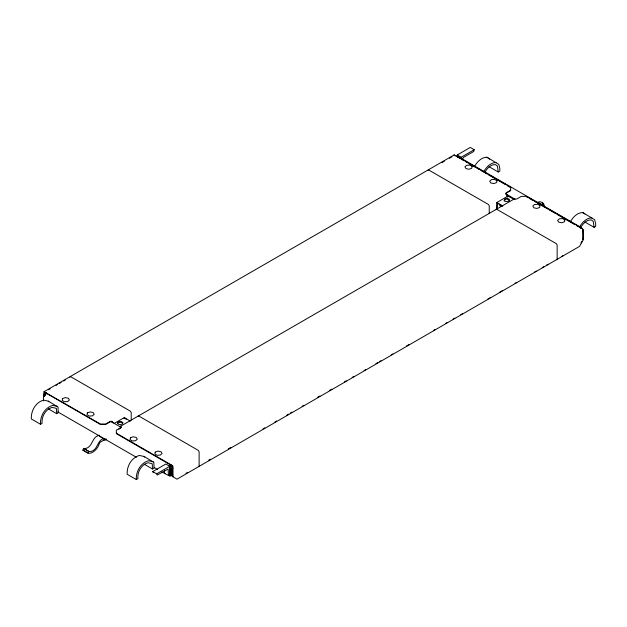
<?xml version="1.0" encoding="UTF-8"?>
<svg xmlns="http://www.w3.org/2000/svg" width="627" height="627" viewBox="0 0 627 627"><rect width="100%" height="100%" fill="white"/><g stroke="black" fill="none" stroke-linecap="round" stroke-linejoin="round"><path stroke-width="0.94" d="M497.07 209.026L497.336 203.14L502.298 206.009M46.124 392.878L44.525 395.809L43.467 396.625M504.218 201.134L504.484 199.174L506.491 198.445L508.724 198.9L509.508 200.185L508.246 201.345L505.895 201.494L504.218 200.53M169.815 468.855L170.035 476.261L161.75 471.927M462.475 159.195L463.518 157.385L473.706 151.507L474.224 149.696L470.305 147.439L457.255 154.971L457.255 156.781M45.81 394.744L45.81 393.348L44.251 396.052M505.997 194.072A1.85 1.066 0 0 1 506.475 193.038L510.652 190.632L510.652 187.16L454.238 154.877L44 391.726L43.757 394.908M69.856 377.125L70.639 376.67L130.44 411.202L131.223 412.558L131.223 420.161M123.919 418.131L124.702 417.676L130.197 421.132M119.741 426.721L514.571 198.767A1.85 1.066 0 0 0 517.181 198.767L521.358 196.361L526.578 196.361L582.459 228.62L583.243 229.976L583.243 239.929L579.513 246.395L176.963 479.185L172.621 476.551L172.229 465.924L116.348 433.657L116.348 430.193L120.525 427.779A1.85 1.066 0 0 0 120.525 426.266L119.992 426.25M137.752 416.328L138.536 415.873L198.336 450.398L199.12 451.753L199.12 466.018L198.336 466.464M427.88 170.419L428.664 169.972L488.464 204.496L489.248 205.852L489.248 213.454M453.987 155.355L454.238 154.877M508.278 195.89L496.803 202.521L496.803 209.481M495.777 209.622L496.56 209.167L556.361 243.691L557.144 245.047L557.144 259.312L556.361 259.766M513.787 199.221L514.038 198.751M580.986 242.939L581.919 241.317M105.798 438.963L99.952 442.341L97.875 446.973A10.894 6.294 -60 0 1 88.054 453.125L82.835 450.108L83.806 448.501L86.338 448.344C92.906 446.103 91.926 436.988 98.941 435.381M44.251 396.17L45.136 395.496M474.631 166.21C477.319 161.813 481.387 157.181 486.96 157.236L498.826 164.415L499.813 168.389L499.813 171.108L498.246 172.01L489.107 166.735M483.77 171.484C486.458 167.095 490.526 162.456 496.098 162.511M484.773 172.3C487.054 168.514 490.557 164.384 495.385 164.572L497.391 166.006L498.246 172.01M570.468 221.543C573.149 217.146 577.216 212.506 582.796 212.569L594.662 219.74L595.65 223.721L595.65 226.433L594.082 227.342L584.944 222.06M579.176 227.483C581.95 222.875 586.057 217.788 591.935 217.843M580.61 227.632C582.891 223.847 586.386 219.709 591.214 219.897L593.228 221.331L594.082 227.342M172.801 468.063L171.916 469.756L171.916 475.869L172.699 476.324M582.749 239.608L583.533 238.252L583.533 231.112L582.648 229.427M106.386 439.072L105.501 440.036L103.612 440.083M117.492 423.499L118.754 422.339L121.105 422.183L122.782 423.154M169.133 465.947L171.03 464.991L172.919 465.947M48.483 389.759L50.168 388.787M56.062 385.378L57.739 384.406M59.424 383.434L61.109 382.462M63.64 381.004L65.318 380.033M441.87 162.636L444.402 161.17M449.449 158.255L451.981 156.797M457.255 154.971L461.166 157.236L474.224 149.696M56.681 413.679L58.248 412.778L58.013 407.001L48.263 401.147L43.592 400.112C35.606 402.338 30.825 410.983 31.35 418.961L40.489 424.236L42.056 423.327C41.476 416.587 45.442 409.282 52.198 407.401L56.399 408.389L56.681 413.679L48.373 408.882M510.652 190.177L506.475 192.591A1.85 1.066 0 0 0 506.475 194.096L507.259 195.452L507.259 197.348M114.326 423.335L124.17 417.653M124.444 418.428L126.356 419.236M120.133 426.948L120.525 426.721A1.85 1.066 0 0 1 121.003 427.755M118.856 429.197L120.525 428.233M104.168 438.398C97.146 439.997 98.126 449.12 91.558 451.354L89.026 451.518L83.806 448.501L89.026 451.518L88.054 453.125L82.835 450.108M152.518 469.012L154.077 468.103L153.85 462.334L144.092 456.472L139.421 455.445C131.443 457.663 126.662 466.308 127.187 474.286L136.325 479.561L137.893 478.66C137.313 471.919 141.279 464.607 148.035 462.726L152.236 463.721L152.518 469.012L144.202 464.215M153.294 472.782L152.776 471.575L165.834 464.035L169.745 466.3L171.03 465.892L172.237 466.339L171.132 469.302L171.132 475.415L171.916 475.869M152.776 471.575L156.695 473.832L169.745 466.3L170.92 469.302L170.92 475.415L170.136 475.869M185.96 473.346L187.645 472.374M208.791 460.163L210.484 459.183M228.306 448.901L230.846 447.427M263.089 428.813L264.782 427.833M274.963 421.963L276.664 420.983M286.845 415.105L288.538 414.126M290.238 413.146L291.931 412.166M302.112 406.288L303.813 405.308M317.387 397.471L319.935 395.998M329.261 390.613L331.808 389.14M344.536 381.796L346.229 380.816M352.17 377.383L353.871 376.404M364.052 370.526L365.745 369.546M375.926 363.668L377.626 362.688M379.319 361.708L381.02 360.729M391.201 354.851L392.894 353.871M406.468 346.033L409.016 344.568M433.618 330.366L435.31 329.387M445.491 323.508L447.192 322.529M453.133 319.096L454.826 318.116M460.767 314.691L462.46 313.712M487.916 299.016L490.463 297.543M499.79 292.158L502.337 290.685M515.065 283.341L516.758 282.362M534.58 272.071L536.273 271.091M542.214 267.666L543.907 266.687M546.454 265.213L548.155 264.233M561.698 256.419L563.383 255.448M580.908 228.173L581.613 227.836L582.475 229.082M504.484 199.778L506.491 199.049L508.724 199.504L509.508 200.789M165.05 473.534L164.525 473.228L164.525 470.368M455.97 156.28L457.867 156.389L581.613 227.836M496.803 202.521L502.83 206.001M44 391.726L100.422 424.009L105.642 424.009L109.819 421.595A1.85 1.066 0 0 1 112.429 421.595L113.213 422.951M582.648 231.473L583.533 232.139M57.402 406.421L52.731 405.395C44.744 407.613 39.963 416.257 40.489 424.236M153.231 461.754L148.56 460.72C140.581 462.945 135.8 471.59 136.325 479.561M46.092 392.659L45.387 392.314L43.467 395.598L43.467 400.99M543.201 205.28A4.616 3.77 -63.5 0 0 537.974 202.27L544.165 205.766A4.616 3.77 -63.5 0 0 542.449 202.646M457.31 156.821L459.85 158.286M461.543 159.258L463.235 160.238M465.775 161.703L467.468 162.683M469.168 163.663L471.708 165.128M473.401 166.108L475.094 167.08M476.786 168.06L479.326 169.525M481.019 170.505L486.944 173.93M488.637 174.902L494.562 178.327M496.255 179.306L505.574 184.683M507.267 185.663L510.652 187.614M526.578 196.807L528.271 197.787M529.972 198.767L532.511 200.232M534.204 201.212L535.897 202.184M537.59 203.164L540.129 204.629M541.822 205.609L547.747 209.034M549.44 210.006L555.365 213.431M557.066 214.41L573.995 224.184M576.534 225.649L578.227 226.629M579.92 227.609L581.613 228.589M505.715 193.814L515.033 199.19M506.577 195.209L514.171 199.598M499.578 205.531L501.177 206.455M111.12 421.595L121.285 427.465M116.348 433.202L172.229 465.469L173.013 466.825L173.013 476.779M57.778 411.9L136.388 457.287M154.14 467.538L157.526 469.49M104.333 439.088L99.897 436.525L99.262 435.146M582.796 212.569L584.842 213.987M486.96 157.236L489.687 159.14M144.092 456.472L144.712 457.059M48.263 401.147L48.875 401.727M112.821 422.723L112.429 422.049A1.85 1.066 0 0 0 109.819 422.049L105.642 424.463L100.422 424.463L44.541 392.196L44.149 395.135M171.085 474.521L171.461 475.642M457.867 156.389L457.922 157.165M582.851 229.748L582.851 239.702M461.166 157.236L461.166 159.046M169.745 466.3L169.745 475.344L168.444 475.493L168.13 469.098L157.212 475.039L156.695 473.832M62.543 398.592L62.183 400.441L64.463 401.758L67.669 401.554L69.385 399.979L68.319 398.216L65.271 397.604L62.543 398.592M87.349 412.919L86.988 414.768L89.269 416.085L92.475 415.873L94.191 414.298L93.125 412.542L90.084 411.923L87.349 412.919M122.782 422.551L122.516 423.907L120.509 424.636L118.276 424.181L117.492 422.896L118.754 421.736L121.105 421.587L122.782 422.551M130.432 437.787L130.071 439.645L132.352 440.961L135.557 440.75L137.274 439.174L136.208 437.411L133.167 436.8L130.432 437.787M155.245 452.114L154.877 453.964L157.165 455.28L160.371 455.077L162.079 453.493L161.021 451.738L157.973 451.126L155.245 452.114M472.123 166.398L471.755 168.255L469.027 169.243L465.979 168.632L464.921 166.868L466.629 165.293L469.835 165.081L472.123 166.398M496.929 180.725L496.568 182.575L493.833 183.57L490.792 182.951L489.726 181.195L491.443 179.62L494.648 179.408L496.929 180.725M540.012 205.601L539.651 207.451L536.916 208.438L533.875 207.827L532.809 206.064L534.525 204.488L537.731 204.284L540.012 205.601M564.817 219.92L564.457 221.77L561.729 222.765L558.681 222.146L557.615 220.39L559.331 218.815L562.537 218.604L564.817 219.92"/></g></svg>
